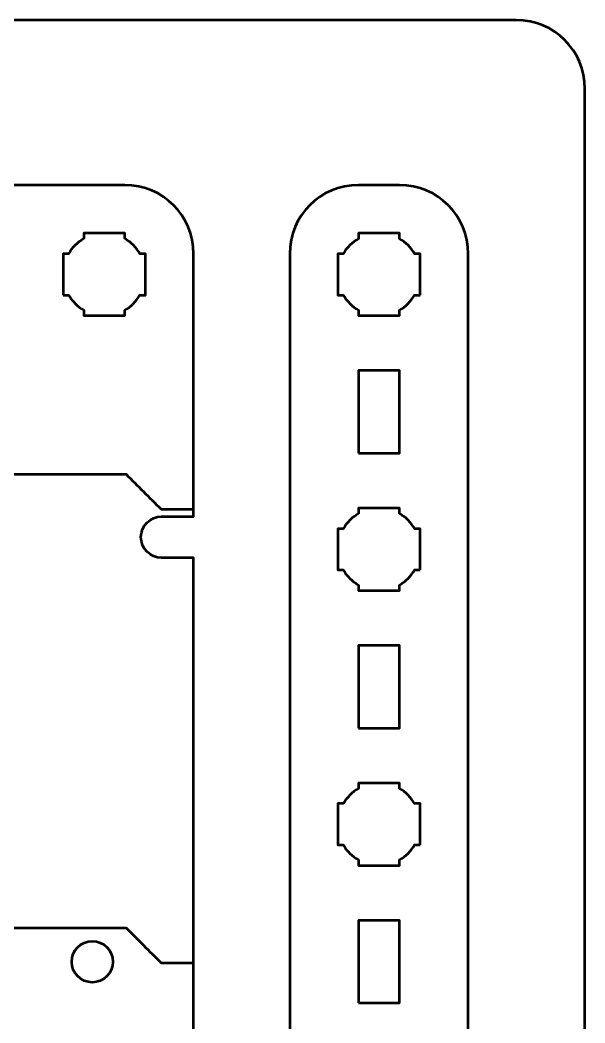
# Model space of a CAD drawing. Header units: centimetres. Extents: x -21 to 0, y -29.7 to 0.
# Drawn here: x -4.11 to 0, y -7.3 to 0 of the extents above; entities that cross this region are included whole.
import ezdxf

# ---------------------------------------------------------------- set-up
doc = ezdxf.new("R2010")
doc.units = ezdxf.units.CM
doc.header["$MEASUREMENT"] = 0
doc.layers.add('Layer 1', color=7, linetype='Continuous')

msp = doc.modelspace()

# ---------------------------------------------------------------- linework, layer by layer
at = {"layer": 'Layer 1', "color": 250, "lineweight": 53}
msp.add_ellipse((-3.5875, -6.85), major_axis=(0, 0.15), ratio=1, dxfattribs=at)
at = {"layer": 'Layer 1', "color": 22, "lineweight": 53}
msp.add_open_spline([(-21.00003, -29.19995), (-21.00003, -29.19995), (-21.00003, -0.49992), (-21.00003, -0.49992), (-21.00003, -0.49992), (-21.00003, -0.22295), (-20.77694, 0.00004), (-20.49994, 0.00004), (-20.49994, 0.00004), (-20.49994, 0.00004), (-0.50008, 0.00004), (-0.50008, 0.00004), (-0.50008, 0.00004), (-0.22294, 0.00004), (0.00002, -0.22295), (0.00002, -0.49992), (0.00002, -0.49992), (0.00002, -0.49992), (0.00002, -29.19995), (0.00002, -29.19995), (0.00002, -29.19995), (0.00002, -29.47695), (-0.22294, -29.70004), (-0.50008, -29.70004), (-0.50008, -29.70004), (-0.50008, -29.70004), (-20.49994, -29.70004), (-20.49994, -29.70004), (-20.49994, -29.70004), (-20.77694, -29.70004), (-21.00003, -29.47695), (-21.00003, -29.19995)], degree=3, knots=[0, 0, 0, 0, 0.125, 0.125, 0.125, 0.125, 0.25, 0.25, 0.25, 0.25, 0.375, 0.375, 0.375, 0.375, 0.5, 0.5, 0.5, 0.5, 0.625, 0.625, 0.625, 0.625, 0.75, 0.75, 0.75, 0.75, 0.875, 0.875, 0.875, 0.875, 1, 1, 1, 1], dxfattribs=at)
at = {"layer": 'Layer 1', "color": 114, "lineweight": 53}
for points, knots in [([(-8.15002, -13.99995), (-8.15002, -13.99995), (-8.15002, -12.1), (-8.15002, -12.1), (-8.15002, -12.1), (-8.15002, -12.1), (-7.9125, -12.1), (-7.9125, -12.1), (-7.9125, -12.1), (-7.82967, -12.1), (-7.7625, -12.03283), (-7.7625, -11.95), (-7.7625, -11.95), (-7.7625, -11.86717), (-7.82967, -11.8), (-7.9125, -11.8), (-7.9125, -11.8), (-7.9125, -11.8), (-8.15002, -11.8), (-8.15002, -11.8), (-8.15002, -11.8), (-8.15002, -11.8), (-8.15002, -4.6), (-8.15002, -4.6), (-8.15002, -4.6), (-8.15002, -4.6), (-7.9125, -4.6), (-7.9125, -4.6), (-7.9125, -4.6), (-7.82967, -4.6), (-7.7625, -4.53283), (-7.7625, -4.45), (-7.7625, -4.45), (-7.7625, -4.36717), (-7.82967, -4.3), (-7.9125, -4.3), (-7.9125, -4.3), (-7.9125, -4.3), (-8.15002, -4.3), (-8.15002, -4.3), (-8.15002, -4.3), (-8.15002, -4.3), (-8.15002, -1.70005), (-8.15002, -1.70005), (-8.15002, -1.70005), (-8.15002, -1.42305), (-7.92693, -1.19995), (-7.64993, -1.19995), (-7.64993, -1.19995), (-7.64993, -1.19995), (-3.35007, -1.19995), (-3.35007, -1.19995), (-3.35007, -1.19995), (-3.07293, -1.19995), (-2.84997, -1.42305), (-2.84997, -1.70005), (-2.84997, -1.70005), (-2.84997, -1.70005), (-2.84997, -3.6115), (-2.84997, -3.6115), (-2.84997, -3.6115), (-2.84997, -3.6115), (-3.083, -3.6115), (-3.083, -3.6115), (-3.083, -3.6115), (-3.16583, -3.6115), (-3.233, -3.67867), (-3.233, -3.7615), (-3.233, -3.7615), (-3.233, -3.84433), (-3.16583, -3.9115), (-3.083, -3.9115), (-3.083, -3.9115), (-3.083, -3.9115), (-2.84997, -3.9115), (-2.84997, -3.9115), (-2.84997, -3.9115), (-2.84997, -3.9115), (-2.84997, -11.9115), (-2.84997, -11.9115), (-2.84997, -11.9115), (-2.84997, -11.9115), (-3.083, -11.9115), (-3.083, -11.9115), (-3.083, -11.9115), (-3.16583, -11.9115), (-3.233, -11.97867), (-3.233, -12.0615), (-3.233, -12.0615), (-3.233, -12.14433), (-3.16583, -12.2115), (-3.083, -12.2115), (-3.083, -12.2115), (-3.083, -12.2115), (-2.84997, -12.2115), (-2.84997, -12.2115), (-2.84997, -12.2115), (-2.84997, -12.2115), (-2.84997, -13.99995), (-2.84997, -13.99995), (-2.84997, -13.99995), (-2.84997, -14.27695), (-3.07293, -14.50005), (-3.35007, -14.50005), (-3.35007, -14.50005), (-3.35007, -14.50005), (-7.64993, -14.50005), (-7.64993, -14.50005), (-7.64993, -14.50005), (-7.92693, -14.50005), (-8.15002, -14.27695), (-8.15002, -13.99995)], [0, 0, 0, 0, 0.0357143, 0.0357143, 0.0357143, 0.0357143, 0.0714286, 0.0714286, 0.0714286, 0.0714286, 0.1071429, 0.1071429, 0.1071429, 0.1071429, 0.1428571, 0.1428571, 0.1428571, 0.1428571, 0.1785714, 0.1785714, 0.1785714, 0.1785714, 0.2142857, 0.2142857, 0.2142857, 0.2142857, 0.25, 0.25, 0.25, 0.25, 0.2857143, 0.2857143, 0.2857143, 0.2857143, 0.3214286, 0.3214286, 0.3214286, 0.3214286, 0.3571429, 0.3571429, 0.3571429, 0.3571429, 0.3928571, 0.3928571, 0.3928571, 0.3928571, 0.4285714, 0.4285714, 0.4285714, 0.4285714, 0.4642857, 0.4642857, 0.4642857, 0.4642857, 0.5, 0.5, 0.5, 0.5, 0.5357143, 0.5357143, 0.5357143, 0.5357143, 0.5714286, 0.5714286, 0.5714286, 0.5714286, 0.6071429, 0.6071429, 0.6071429, 0.6071429, 0.6428571, 0.6428571, 0.6428571, 0.6428571, 0.6785714, 0.6785714, 0.6785714, 0.6785714, 0.7142857, 0.7142857, 0.7142857, 0.7142857, 0.75, 0.75, 0.75, 0.75, 0.7857143, 0.7857143, 0.7857143, 0.7857143, 0.8214286, 0.8214286, 0.8214286, 0.8214286, 0.8571429, 0.8571429, 0.8571429, 0.8571429, 0.8928571, 0.8928571, 0.8928571, 0.8928571, 0.9285714, 0.9285714, 0.9285714, 0.9285714, 0.9642857, 0.9642857, 0.9642857, 0.9642857, 1, 1, 1, 1]), ([(-2.15001, -9.99999), (-2.15001, -9.99999), (-2.15001, -1.70009), (-2.15001, -1.70009), (-2.15001, -1.70009), (-2.15001, -1.42309), (-1.92692, -1.19999), (-1.64992, -1.19999), (-1.64992, -1.19999), (-1.64992, -1.19999), (-1.34991, -1.19999), (-1.34991, -1.19999), (-1.34991, -1.19999), (-1.07295, -1.19999), (-0.84999, -1.42309), (-0.84999, -1.70009), (-0.84999, -1.70009), (-0.84999, -1.70009), (-0.84999, -9.99999), (-0.84999, -9.99999), (-0.84999, -9.99999), (-0.84999, -10.27699), (-1.07295, -10.50009), (-1.34991, -10.50009), (-1.34991, -10.50009), (-1.34991, -10.50009), (-1.64992, -10.50009), (-1.64992, -10.50009), (-1.64992, -10.50009), (-1.92692, -10.50009), (-2.15001, -10.27699), (-2.15001, -9.99999)], [0, 0, 0, 0, 0.125, 0.125, 0.125, 0.125, 0.25, 0.25, 0.25, 0.25, 0.375, 0.375, 0.375, 0.375, 0.5, 0.5, 0.5, 0.5, 0.625, 0.625, 0.625, 0.625, 0.75, 0.75, 0.75, 0.75, 0.875, 0.875, 0.875, 0.875, 1, 1, 1, 1])]:
    msp.add_open_spline(points, degree=3, knots=knots, dxfattribs=at)
at = {"layer": 'Layer 1', "color": 250, "lineweight": 53}
msp.add_open_spline([(-3.79998, -2.00005), (-3.79998, -2.00005), (-3.79998, -1.85153), (-3.79998, -1.85153), (-3.79998, -1.85153), (-3.79998, -1.85153), (-3.8, -1.84998), (-3.8, -1.84998), (-3.8, -1.84998), (-3.8, -1.84998), (-3.79998, -1.84843), (-3.79998, -1.84843), (-3.79998, -1.84843), (-3.79998, -1.84843), (-3.79998, -1.70005), (-3.79998, -1.70005), (-3.79998, -1.70005), (-3.79998, -1.70005), (-3.75988, -1.70005), (-3.75988, -1.70005), (-3.75988, -1.70005), (-3.73353, -1.65449), (-3.69554, -1.6165), (-3.64998, -1.59014), (-3.64998, -1.59014), (-3.64998, -1.59014), (-3.64998, -1.55005), (-3.64998, -1.55005), (-3.64998, -1.55005), (-3.64998, -1.55005), (-3.5063, -1.55005), (-3.5063, -1.55005), (-3.5063, -1.55005), (-3.5063, -1.55005), (-3.49999, -1.54998), (-3.49999, -1.54998), (-3.49999, -1.54998), (-3.49999, -1.54998), (-3.49368, -1.55005), (-3.49368, -1.55005), (-3.49368, -1.55005), (-3.49368, -1.55005), (-3.34998, -1.55005), (-3.34998, -1.55005), (-3.34998, -1.55005), (-3.34998, -1.55005), (-3.34998, -1.59013), (-3.34998, -1.59013), (-3.34998, -1.59013), (-3.30441, -1.61649), (-3.26643, -1.65448), (-3.24009, -1.70005), (-3.24009, -1.70005), (-3.24009, -1.70005), (-3.19997, -1.70005), (-3.19997, -1.70005), (-3.19997, -1.70005), (-3.19997, -1.70005), (-3.19997, -2.00005), (-3.19997, -2.00005), (-3.19997, -2.00005), (-3.19997, -2.00005), (-3.24014, -2.00005), (-3.24014, -2.00005), (-3.24014, -2.00005), (-3.26648, -2.04558), (-3.30445, -2.08353), (-3.34998, -2.10986), (-3.34998, -2.10986), (-3.34998, -2.10986), (-3.34998, -2.15006), (-3.34998, -2.15006), (-3.34998, -2.15006), (-3.34998, -2.15006), (-3.64998, -2.15006), (-3.64998, -2.15006), (-3.64998, -2.15006), (-3.64998, -2.15006), (-3.64998, -2.10985), (-3.64998, -2.10985), (-3.64998, -2.10985), (-3.69551, -2.08352), (-3.73348, -2.04558), (-3.75983, -2.00005), (-3.75983, -2.00005), (-3.75983, -2.00005), (-3.79998, -2.00005), (-3.79998, -2.00005)], degree=3, knots=[0, 0, 0, 0, 0.0454545, 0.0454545, 0.0454545, 0.0454545, 0.0909091, 0.0909091, 0.0909091, 0.0909091, 0.1363636, 0.1363636, 0.1363636, 0.1363636, 0.1818182, 0.1818182, 0.1818182, 0.1818182, 0.2272727, 0.2272727, 0.2272727, 0.2272727, 0.2727273, 0.2727273, 0.2727273, 0.2727273, 0.3181818, 0.3181818, 0.3181818, 0.3181818, 0.3636364, 0.3636364, 0.3636364, 0.3636364, 0.4090909, 0.4090909, 0.4090909, 0.4090909, 0.4545455, 0.4545455, 0.4545455, 0.4545455, 0.5, 0.5, 0.5, 0.5, 0.5454545, 0.5454545, 0.5454545, 0.5454545, 0.5909091, 0.5909091, 0.5909091, 0.5909091, 0.6363636, 0.6363636, 0.6363636, 0.6363636, 0.6818182, 0.6818182, 0.6818182, 0.6818182, 0.7272727, 0.7272727, 0.7272727, 0.7272727, 0.7727273, 0.7727273, 0.7727273, 0.7727273, 0.8181818, 0.8181818, 0.8181818, 0.8181818, 0.8636364, 0.8636364, 0.8636364, 0.8636364, 0.9090909, 0.9090909, 0.9090909, 0.9090909, 0.9545455, 0.9545455, 0.9545455, 0.9545455, 1, 1, 1, 1], dxfattribs=at)
at = {"layer": 'Layer 1', "lineweight": 53}
for points, knots in [([(-1.19998, -2.00009), (-1.19998, -2.00009), (-1.24009, -2.00009), (-1.24009, -2.00009), (-1.24009, -2.00009), (-1.26641, -2.04557), (-1.30444, -2.0836), (-1.34991, -2.10991), (-1.34991, -2.10991), (-1.34991, -2.10991), (-1.34991, -2.15002), (-1.34991, -2.15002), (-1.34991, -2.15002), (-1.34991, -2.15002), (-1.49999, -2.15002), (-1.49999, -2.15002), (-1.49999, -2.15002), (-1.49999, -2.15002), (-1.64992, -2.15002), (-1.64992, -2.15002), (-1.64992, -2.15002), (-1.64992, -2.15002), (-1.64992, -2.10991), (-1.64992, -2.10991), (-1.64992, -2.10991), (-1.69553, -2.0836), (-1.73345, -2.04557), (-1.75977, -2.00009), (-1.75977, -2.00009), (-1.75977, -2.00009), (-1.79999, -2.00009), (-1.79999, -2.00009), (-1.79999, -2.00009), (-1.79999, -2.00009), (-1.79999, -1.85002), (-1.79999, -1.85002), (-1.79999, -1.85002), (-1.79999, -1.85002), (-1.79999, -1.70009), (-1.79999, -1.70009), (-1.79999, -1.70009), (-1.79999, -1.70009), (-1.75977, -1.70009), (-1.75977, -1.70009), (-1.75977, -1.70009), (-1.73345, -1.65448), (-1.69553, -1.61659), (-1.64992, -1.59027), (-1.64992, -1.59027), (-1.64992, -1.59027), (-1.64992, -1.55002), (-1.64992, -1.55002), (-1.64992, -1.55002), (-1.64992, -1.55002), (-1.49999, -1.55002), (-1.49999, -1.55002), (-1.49999, -1.55002), (-1.49999, -1.55002), (-1.34991, -1.55002), (-1.34991, -1.55002), (-1.34991, -1.55002), (-1.34991, -1.55002), (-1.34991, -1.59027), (-1.34991, -1.59027), (-1.34991, -1.59027), (-1.30444, -1.61659), (-1.26641, -1.65448), (-1.24009, -1.70009), (-1.24009, -1.70009), (-1.24009, -1.70009), (-1.19998, -1.70009), (-1.19998, -1.70009), (-1.19998, -1.70009), (-1.19998, -1.70009), (-1.19998, -1.85002), (-1.19998, -1.85002), (-1.19998, -1.85002), (-1.19998, -1.85002), (-1.19998, -2.00009), (-1.19998, -2.00009)], [0, 0, 0, 0, 0.05, 0.05, 0.05, 0.05, 0.1, 0.1, 0.1, 0.1, 0.15, 0.15, 0.15, 0.15, 0.2, 0.2, 0.2, 0.2, 0.25, 0.25, 0.25, 0.25, 0.3, 0.3, 0.3, 0.3, 0.35, 0.35, 0.35, 0.35, 0.4, 0.4, 0.4, 0.4, 0.45, 0.45, 0.45, 0.45, 0.5, 0.5, 0.5, 0.5, 0.55, 0.55, 0.55, 0.55, 0.6, 0.6, 0.6, 0.6, 0.65, 0.65, 0.65, 0.65, 0.7, 0.7, 0.7, 0.7, 0.75, 0.75, 0.75, 0.75, 0.8, 0.8, 0.8, 0.8, 0.85, 0.85, 0.85, 0.85, 0.9, 0.9, 0.9, 0.9, 0.95, 0.95, 0.95, 0.95, 1, 1, 1, 1]), ([(-1.64992, -3.15004), (-1.64992, -3.15004), (-1.64992, -2.55004), (-1.64992, -2.55004), (-1.64992, -2.55004), (-1.64992, -2.55004), (-1.34991, -2.55004), (-1.34991, -2.55004), (-1.34991, -2.55004), (-1.34991, -2.55004), (-1.34991, -3.15004), (-1.34991, -3.15004), (-1.34991, -3.15004), (-1.34991, -3.15004), (-1.64992, -3.15004), (-1.64992, -3.15004)], [0, 0, 0, 0, 0.25, 0.25, 0.25, 0.25, 0.5, 0.5, 0.5, 0.5, 0.75, 0.75, 0.75, 0.75, 1, 1, 1, 1]), ([(-1.19998, -4.00003), (-1.19998, -4.00003), (-1.24009, -4.00003), (-1.24009, -4.00003), (-1.24009, -4.00003), (-1.26641, -4.04564), (-1.30444, -4.08353), (-1.34991, -4.10985), (-1.34991, -4.10985), (-1.34991, -4.10985), (-1.34991, -4.1501), (-1.34991, -4.1501), (-1.34991, -4.1501), (-1.34991, -4.1501), (-1.49999, -4.1501), (-1.49999, -4.1501), (-1.49999, -4.1501), (-1.49999, -4.1501), (-1.64992, -4.1501), (-1.64992, -4.1501), (-1.64992, -4.1501), (-1.64992, -4.1501), (-1.64992, -4.10985), (-1.64992, -4.10985), (-1.64992, -4.10985), (-1.69553, -4.08353), (-1.73345, -4.04564), (-1.75977, -4.00003), (-1.75977, -4.00003), (-1.75977, -4.00003), (-1.79999, -4.00003), (-1.79999, -4.00003), (-1.79999, -4.00003), (-1.79999, -4.00003), (-1.79999, -3.8501), (-1.79999, -3.8501), (-1.79999, -3.8501), (-1.79999, -3.8501), (-1.79999, -3.70002), (-1.79999, -3.70002), (-1.79999, -3.70002), (-1.79999, -3.70002), (-1.75977, -3.70002), (-1.75977, -3.70002), (-1.75977, -3.70002), (-1.73345, -3.65455), (-1.69553, -3.61652), (-1.64992, -3.5902), (-1.64992, -3.5902), (-1.64992, -3.5902), (-1.64992, -3.55009), (-1.64992, -3.55009), (-1.64992, -3.55009), (-1.64992, -3.55009), (-1.49999, -3.55009), (-1.49999, -3.55009), (-1.49999, -3.55009), (-1.49999, -3.55009), (-1.34991, -3.55009), (-1.34991, -3.55009), (-1.34991, -3.55009), (-1.34991, -3.55009), (-1.34991, -3.5902), (-1.34991, -3.5902), (-1.34991, -3.5902), (-1.30444, -3.61652), (-1.26641, -3.65455), (-1.24009, -3.70002), (-1.24009, -3.70002), (-1.24009, -3.70002), (-1.19998, -3.70002), (-1.19998, -3.70002), (-1.19998, -3.70002), (-1.19998, -3.70002), (-1.19998, -3.8501), (-1.19998, -3.8501), (-1.19998, -3.8501), (-1.19998, -3.8501), (-1.19998, -4.00003), (-1.19998, -4.00003)], [0, 0, 0, 0, 0.05, 0.05, 0.05, 0.05, 0.1, 0.1, 0.1, 0.1, 0.15, 0.15, 0.15, 0.15, 0.2, 0.2, 0.2, 0.2, 0.25, 0.25, 0.25, 0.25, 0.3, 0.3, 0.3, 0.3, 0.35, 0.35, 0.35, 0.35, 0.4, 0.4, 0.4, 0.4, 0.45, 0.45, 0.45, 0.45, 0.5, 0.5, 0.5, 0.5, 0.55, 0.55, 0.55, 0.55, 0.6, 0.6, 0.6, 0.6, 0.65, 0.65, 0.65, 0.65, 0.7, 0.7, 0.7, 0.7, 0.75, 0.75, 0.75, 0.75, 0.8, 0.8, 0.8, 0.8, 0.85, 0.85, 0.85, 0.85, 0.9, 0.9, 0.9, 0.9, 0.95, 0.95, 0.95, 0.95, 1, 1, 1, 1]), ([(-1.64992, -5.15001), (-1.64992, -5.15001), (-1.64992, -4.55001), (-1.64992, -4.55001), (-1.64992, -4.55001), (-1.64992, -4.55001), (-1.34991, -4.55001), (-1.34991, -4.55001), (-1.34991, -4.55001), (-1.34991, -4.55001), (-1.34991, -5.15001), (-1.34991, -5.15001), (-1.34991, -5.15001), (-1.34991, -5.15001), (-1.64992, -5.15001), (-1.64992, -5.15001)], [0, 0, 0, 0, 0.25, 0.25, 0.25, 0.25, 0.5, 0.5, 0.5, 0.5, 0.75, 0.75, 0.75, 0.75, 1, 1, 1, 1]), ([(-1.19998, -6.00013), (-1.19998, -6.00013), (-1.24009, -6.00013), (-1.24009, -6.00013), (-1.24009, -6.00013), (-1.26641, -6.0456), (-1.30444, -6.08349), (-1.34991, -6.10995), (-1.34991, -6.10995), (-1.34991, -6.10995), (-1.34991, -6.15006), (-1.34991, -6.15006), (-1.34991, -6.15006), (-1.34991, -6.15006), (-1.49999, -6.15006), (-1.49999, -6.15006), (-1.49999, -6.15006), (-1.49999, -6.15006), (-1.64992, -6.15006), (-1.64992, -6.15006), (-1.64992, -6.15006), (-1.64992, -6.15006), (-1.64992, -6.10995), (-1.64992, -6.10995), (-1.64992, -6.10995), (-1.69553, -6.08349), (-1.73345, -6.0456), (-1.75977, -6.00013), (-1.75977, -6.00013), (-1.75977, -6.00013), (-1.79999, -6.00013), (-1.79999, -6.00013), (-1.79999, -6.00013), (-1.79999, -6.00013), (-1.79999, -5.85005), (-1.79999, -5.85005), (-1.79999, -5.85005), (-1.79999, -5.85005), (-1.79999, -5.70013), (-1.79999, -5.70013), (-1.79999, -5.70013), (-1.79999, -5.70013), (-1.75977, -5.70013), (-1.75977, -5.70013), (-1.75977, -5.70013), (-1.73345, -5.65452), (-1.69553, -5.6166), (-1.64992, -5.59028), (-1.64992, -5.59028), (-1.64992, -5.59028), (-1.64992, -5.55006), (-1.64992, -5.55006), (-1.64992, -5.55006), (-1.64992, -5.55006), (-1.49999, -5.55006), (-1.49999, -5.55006), (-1.49999, -5.55006), (-1.49999, -5.55006), (-1.34991, -5.55006), (-1.34991, -5.55006), (-1.34991, -5.55006), (-1.34991, -5.55006), (-1.34991, -5.59028), (-1.34991, -5.59028), (-1.34991, -5.59028), (-1.30444, -5.6166), (-1.26641, -5.65452), (-1.24009, -5.70013), (-1.24009, -5.70013), (-1.24009, -5.70013), (-1.19998, -5.70013), (-1.19998, -5.70013), (-1.19998, -5.70013), (-1.19998, -5.70013), (-1.19998, -5.85005), (-1.19998, -5.85005), (-1.19998, -5.85005), (-1.19998, -5.85005), (-1.19998, -6.00013), (-1.19998, -6.00013)], [0, 0, 0, 0, 0.05, 0.05, 0.05, 0.05, 0.1, 0.1, 0.1, 0.1, 0.15, 0.15, 0.15, 0.15, 0.2, 0.2, 0.2, 0.2, 0.25, 0.25, 0.25, 0.25, 0.3, 0.3, 0.3, 0.3, 0.35, 0.35, 0.35, 0.35, 0.4, 0.4, 0.4, 0.4, 0.45, 0.45, 0.45, 0.45, 0.5, 0.5, 0.5, 0.5, 0.55, 0.55, 0.55, 0.55, 0.6, 0.6, 0.6, 0.6, 0.65, 0.65, 0.65, 0.65, 0.7, 0.7, 0.7, 0.7, 0.75, 0.75, 0.75, 0.75, 0.8, 0.8, 0.8, 0.8, 0.85, 0.85, 0.85, 0.85, 0.9, 0.9, 0.9, 0.9, 0.95, 0.95, 0.95, 0.95, 1, 1, 1, 1]), ([(-1.64992, -7.15008), (-1.64992, -7.15008), (-1.64992, -6.55007), (-1.64992, -6.55007), (-1.64992, -6.55007), (-1.64992, -6.55007), (-1.34991, -6.55007), (-1.34991, -6.55007), (-1.34991, -6.55007), (-1.34991, -6.55007), (-1.34991, -7.15008), (-1.34991, -7.15008), (-1.34991, -7.15008), (-1.34991, -7.15008), (-1.64992, -7.15008), (-1.64992, -7.15008)], [0, 0, 0, 0, 0.25, 0.25, 0.25, 0.25, 0.5, 0.5, 0.5, 0.5, 0.75, 0.75, 0.75, 0.75, 1, 1, 1, 1])]:
    msp.add_open_spline(points, degree=3, knots=knots, dxfattribs=at)
at = {"layer": 'Layer 1', "color": 30, "lineweight": 53}
for points in [[(-8.15002, -3.69292), (-8.09922, -3.64212), (-8.0654, -3.6083), (-8.0146, -3.5575), (-8.0146, -3.5575), (-7.6336, -3.5575), (-7.2526, -3.5575), (-6.8716, -3.5575), (-6.8716, -3.5575), (-6.78778, -3.47368), (-6.70396, -3.38986), (-6.6176, -3.3035), (-6.6176, -3.3035), (-5.5254, -3.3035), (-4.4332, -3.3035), (-3.341, -3.3035), (-3.341, -3.3035), (-3.25718, -3.38732), (-3.17336, -3.47114), (-3.087, -3.5575), (-3.087, -3.5575), (-3.00318, -3.5575), (-2.93633, -3.5575), (-2.84997, -3.5575)], [(-8.15002, -6.99292), (-8.09922, -6.94212), (-8.0654, -6.9083), (-8.0146, -6.8575), (-8.0146, -6.8575), (-7.6336, -6.8575), (-7.2526, -6.8575), (-6.8716, -6.8575), (-6.8716, -6.8575), (-6.78778, -6.77368), (-6.70396, -6.68986), (-6.6176, -6.6035), (-6.6176, -6.6035), (-5.5254, -6.6035), (-4.4332, -6.6035), (-3.341, -6.6035), (-3.341, -6.6035), (-3.25718, -6.68732), (-3.17336, -6.77114), (-3.087, -6.8575), (-3.087, -6.8575), (-3.00318, -6.8575), (-2.93633, -6.8575), (-2.84997, -6.8575)]]:
    msp.add_open_spline(points, degree=3, knots=[0, 0, 0, 0, 0.1666667, 0.1666667, 0.1666667, 0.1666667, 0.3333333, 0.3333333, 0.3333333, 0.3333333, 0.5, 0.5, 0.5, 0.5, 0.6666667, 0.6666667, 0.6666667, 0.6666667, 0.8333333, 0.8333333, 0.8333333, 0.8333333, 1, 1, 1, 1], dxfattribs=at)

doc.saveas('drawing.dxf')
